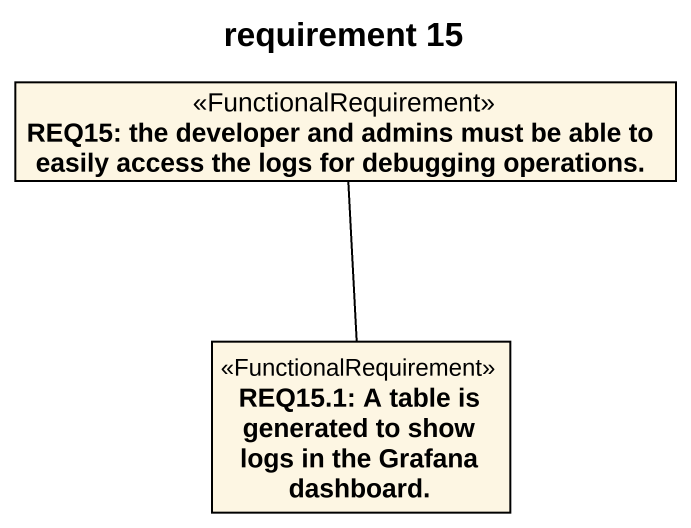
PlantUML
@startuml
title requirement 15
hide circle
hide empty members
class "REQ15: the developer and admins must be able to easily access the logs for debugging operations." as REQ15_the_developer_and <<FunctionalRequirement>>
class "REQ15.1: A table is generated to show logs in the Grafana dashboard." as REQ15_1_A_table_is <<FunctionalRequirement>>
REQ15_the_developer_and -- REQ15_1_A_table_is
@enduml
